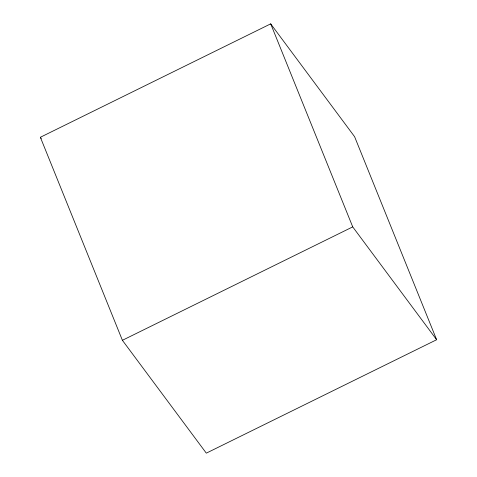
<?xml version="1.0" encoding="UTF-8"?>
<svg xmlns="http://www.w3.org/2000/svg" width="477" height="477" viewBox="0 0 477 477"><rect width="100%" height="100%" fill="white"/><g stroke="black" fill="none" stroke-linecap="round" stroke-linejoin="round"><path stroke-width="0.72" d="M40.366 137.269L270.692 23.85L354.602 136.696L436.634 339.731L206.308 453.15L122.398 340.304L40.366 137.269L41.255 138.467M122.398 340.304L352.724 226.885L436.634 339.731M270.692 23.85L352.724 226.885"/></g></svg>
